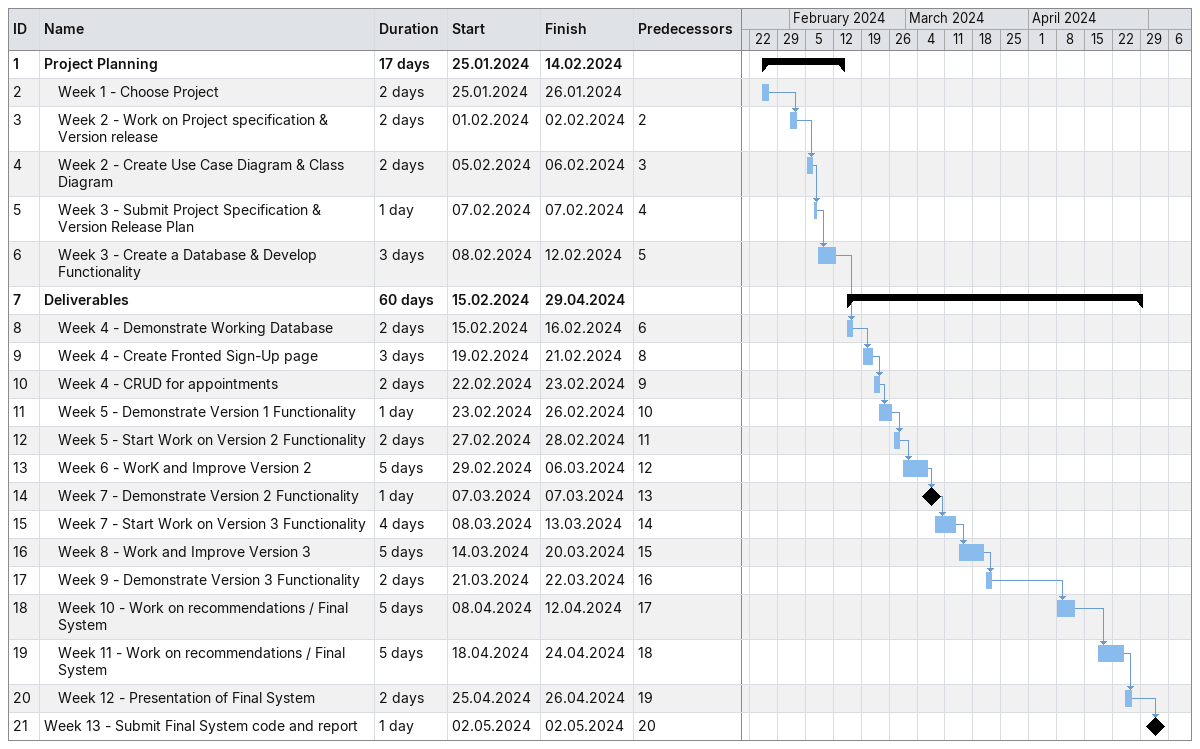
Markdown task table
| ID | Level | Task | Duration | Start | Finish | Predecessors |
|---|---|---|---|---|---|---|
| 1 | 1 | **Project Planning** | 17d | 2024-01-25 | 2024-02-14 |  |
| 2 | 2 | Week 1 - Choose Project | 2d | 2024-01-25 | 2024-01-26 |  |
| 3 | 2 | Week 2 - Work on Project specification & Version release | 2d | 2024-02-01 | 2024-02-02 | 2 |
| 4 | 2 | Week 2 - Create Use Case Diagram & Class Diagram | 2d | 2024-02-05 | 2024-02-06 | 3 |
| 5 | 2 | Week 3 - Submit Project Specification & Version Release Plan | 1d | 2024-02-07 | 2024-02-07 | 4 |
| 6 | 2 | Week 3 - Create a Database & Develop Functionality | 3d | 2024-02-08 | 2024-02-12 | 5 |
| 7 | 1 | **Deliverables** | 60d | 2024-02-15 | 2024-04-29 |  |
| 8 | 2 | Week 4 - Demonstrate Working Database | 2d | 2024-02-15 | 2024-02-16 | 6 |
| 9 | 2 | Week 4 - Create Fronted Sign-Up page | 3d | 2024-02-19 | 2024-02-21 | 8 |
| 10 | 2 | Week 4 - CRUD for appointments | 2d | 2024-02-22 | 2024-02-23 | 9 |
| 11 | 2 | Week 5 - Demonstrate Version 1 Functionality | 1d | 2024-02-23 | 2024-02-26 | 10 |
| 12 | 2 | Week 5 - Start Work on Version 2 Functionality | 2d | 2024-02-27 | 2024-02-28 | 11 |
| 13 | 2 | Week 6 - WorK and Improve Version 2 | 5d | 2024-02-29 | 2024-03-06 | 12 |
| 14 | 2 | Week 7 - Demonstrate Version 2 Functionality | 1d | 2024-03-07 | 2024-03-07 | 13 |
| 15 | 2 | Week 7 - Start Work on Version 3 Functionality | 4d | 2024-03-08 | 2024-03-13 | 14 |
| 16 | 2 | Week 8 - Work and Improve Version 3 | 5d | 2024-03-14 | 2024-03-20 | 15 |
| 17 | 2 | Week 9 - Demonstrate Version 3 Functionality | 2d | 2024-03-21 | 2024-03-22 | 16 |
| 18 | 2 | Week 10 - Work on recommendations / Final System | 5d | 2024-04-08 | 2024-04-12 | 17 |
| 19 | 2 | Week 11 - Work on recommendations / Final System | 5d | 2024-04-18 | 2024-04-24 | 18 |
| 20 | 2 | Week 12 - Presentation of Final System | 2d | 2024-04-25 | 2024-04-26 | 19 |
| 21 | 1 | Week 13 - Submit Final System code and report | 1d | 2024-05-02 | 2024-05-02 | 20 |
